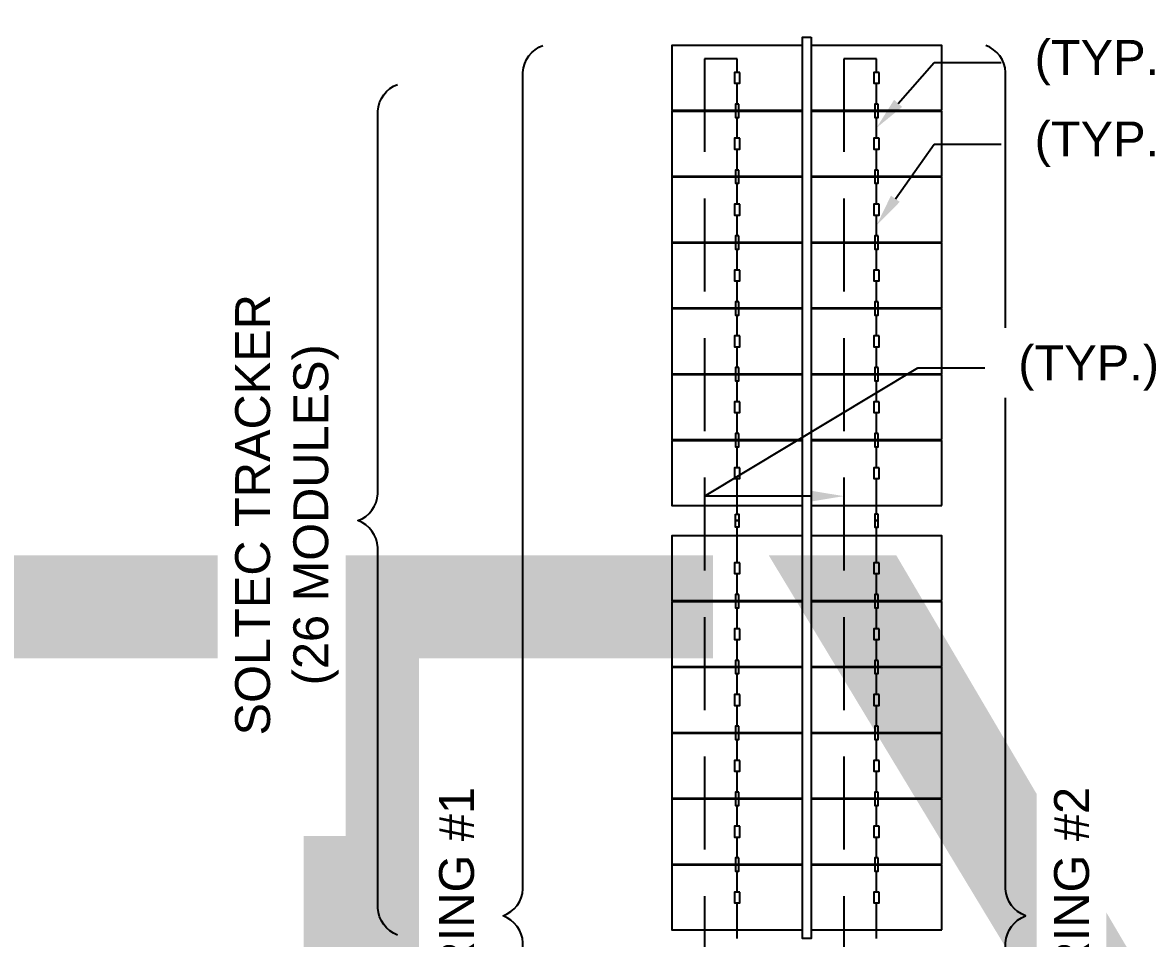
# Model space of a CAD drawing. Header units: inches. Extents: x -4 to 3761, y -12 to 63679.
# Drawn here: x 19.07 to 22.099, y 11.593 to 14.055 of the extents above; entities that cross this region are included whole.
import ezdxf
from ezdxf import colors
from ezdxf.entities.mleader import LeaderData, LeaderLine
from ezdxf.enums import TextEntityAlignment as Align
from ezdxf.math import Vec2, Vec3

# ---------------------------------------------------------------- set-up
doc = ezdxf.new("R2018")
doc.units = ezdxf.units.IN
doc.header["$MEASUREMENT"] = 0
doc.linetypes.add('HIDDEN', pattern=[0.375, 0.25, -0.125])
for name, color, linetype in [('E-DIM', 7, 'Continuous'), ('E-HARN-COMP', 8, 'Continuous'), ('E-TRNK-CABL-NEG', 170, 'HIDDEN'), ('E-TRUNK-CABLE-POS', 10, 'HIDDEN'), ('G-ANNO-TEXT', 1, 'Continuous'), ('PVcase PV Modules (full frames)', 142, 'Continuous')]:
    doc.layers.add(name, color=color, linetype=linetype)
doc.styles.add('NEI-A', font='arial.ttf')
doc.styles.get("Standard").update_dxf_attribs({"font": 'arial.ttf'})

# ---------------------------------------------------------------- blocks, each defined once
blk = doc.blocks.new('HT72-18X (2x13)')
for points in [[(50213.14, 17196.213), (50213.14, 17144.534), (50213.632, 17144.534), (50213.632, 17196.213), (50213.14, 17196.213)], [(50205.643, 17192.012), (50205.643, 17195.73), (50213.14, 17195.73), (50213.14, 17192.012), (50205.643, 17192.012)], [(50213.632, 17192.012), (50213.632, 17195.73), (50221.128, 17195.73), (50221.128, 17192.012), (50213.632, 17192.012)], [(50205.643, 17188.236), (50205.643, 17191.953), (50213.14, 17191.953), (50213.14, 17188.236), (50205.643, 17188.236)], [(50213.632, 17188.236), (50213.632, 17191.953), (50221.128, 17191.953), (50221.128, 17188.236), (50213.632, 17188.236)], [(50205.643, 17184.46), (50205.643, 17188.177), (50213.14, 17188.177), (50213.14, 17184.46), (50205.643, 17184.46)], [(50213.632, 17184.46), (50213.632, 17188.177), (50221.128, 17188.177), (50221.128, 17184.46), (50213.632, 17184.46)], [(50205.643, 17180.684), (50205.643, 17184.401), (50213.14, 17184.401), (50213.14, 17180.684), (50205.643, 17180.684)], [(50213.632, 17180.684), (50213.632, 17184.401), (50221.128, 17184.401), (50221.128, 17180.684), (50213.632, 17180.684)], [(50205.643, 17176.907), (50205.643, 17180.625), (50213.14, 17180.625), (50213.14, 17176.907), (50205.643, 17176.907)], [(50213.632, 17176.907), (50213.632, 17180.625), (50221.128, 17180.625), (50221.128, 17176.907), (50213.632, 17176.907)], [(50205.643, 17173.131), (50205.643, 17176.848), (50213.14, 17176.848), (50213.14, 17173.131), (50205.643, 17173.131)], [(50213.632, 17173.131), (50213.632, 17176.848), (50221.128, 17176.848), (50221.128, 17173.131), (50213.632, 17173.131)], [(50205.643, 17169.355), (50205.643, 17173.072), (50213.14, 17173.072), (50213.14, 17169.355), (50205.643, 17169.355)], [(50213.632, 17169.355), (50213.632, 17173.072), (50221.128, 17173.072), (50221.128, 17169.355), (50213.632, 17169.355)], [(50205.643, 17163.899), (50205.643, 17167.616), (50213.14, 17167.616), (50213.14, 17163.899), (50205.643, 17163.899)], [(50213.632, 17163.899), (50213.632, 17167.616), (50221.128, 17167.616), (50221.128, 17163.899), (50213.632, 17163.899)], [(50205.643, 17160.123), (50205.643, 17163.84), (50213.14, 17163.84), (50213.14, 17160.123), (50205.643, 17160.123)], [(50213.632, 17160.123), (50213.632, 17163.84), (50221.128, 17163.84), (50221.128, 17160.123), (50213.632, 17160.123)], [(50205.643, 17156.346), (50205.643, 17160.064), (50213.14, 17160.064), (50213.14, 17156.346), (50205.643, 17156.346)], [(50213.632, 17156.346), (50213.632, 17160.064), (50221.128, 17160.064), (50221.128, 17156.346), (50213.632, 17156.346)], [(50205.643, 17152.57), (50205.643, 17156.287), (50213.14, 17156.287), (50213.14, 17152.57), (50205.643, 17152.57)], [(50213.632, 17152.57), (50213.632, 17156.287), (50221.128, 17156.287), (50221.128, 17152.57), (50213.632, 17152.57)], [(50205.643, 17148.794), (50205.643, 17152.511), (50213.14, 17152.511), (50213.14, 17148.794), (50205.643, 17148.794)], [(50213.632, 17148.794), (50213.632, 17152.511), (50221.128, 17152.511), (50221.128, 17148.794), (50213.632, 17148.794)], [(50205.643, 17145.018), (50205.643, 17148.735), (50213.14, 17148.735), (50213.14, 17145.018), (50205.643, 17145.018)], [(50213.632, 17145.018), (50213.632, 17148.735), (50221.128, 17148.735), (50221.128, 17145.018), (50213.632, 17145.018)]]:
    blk.add_lwpolyline(points)
blk = doc.blocks.new('DETAIL-TITLE_WITH_SCALE')
at = {"color": 153, "style": 'NEI-A'}
blk.add_attdef('DETAIL_NO', text='', height=0.25, dxfattribs=at).set_placement((0.25, 0), align=Align.MIDDLE_CENTER)
at = {"color": 153, "lineweight": 30, "flags": 104}
blk.add_attdef('DETAIL_TITLE', text='', height=0.25, dxfattribs=at).set_placement((0.625, 0.024), align=Align.BOTTOM_LEFT)
at = {"color": 7, "style": 'NEI-A'}
blk.add_attdef('SCALE', text='', height=0.1094, dxfattribs=at).set_placement((1.1792, -0.101), align=Align.TOP_LEFT)

msp = doc.modelspace()

# ---------------------------------------------------------------- linework, layer by layer
at = {"layer": 'E-HARN-COMP'}
for points in [[(20.9978, 13.9206), (20.9837, 13.9206), (20.9837, 13.8915), (20.9978, 13.8915)], [(20.9953, 13.8354), (20.9862, 13.8354), (20.9862, 13.8175), (20.9953, 13.8175)], [(20.9953, 13.8175), (20.9862, 13.8175), (20.9862, 13.7997), (20.9953, 13.7997)], [(20.9978, 13.7436), (20.9837, 13.7436), (20.9837, 13.7145), (20.9978, 13.7145)], [(20.9953, 13.6583), (20.9862, 13.6583), (20.9862, 13.6405), (20.9953, 13.6405)], [(20.9953, 13.6405), (20.9862, 13.6405), (20.9862, 13.6227), (20.9953, 13.6227)], [(20.9978, 13.5666), (20.9837, 13.5666), (20.9837, 13.5375), (20.9978, 13.5375)], [(20.9953, 13.4813), (20.9862, 13.4813), (20.9862, 13.4635), (20.9953, 13.4635)], [(21.3698, 13.4813), (21.3607, 13.4813), (21.3607, 13.4635), (21.3698, 13.4635)], [(20.9953, 13.4635), (20.9862, 13.4635), (20.9862, 13.4457), (20.9953, 13.4457)], [(21.3698, 13.4635), (21.3607, 13.4635), (21.3607, 13.4457), (21.3698, 13.4457)], [(20.9978, 13.3896), (20.9837, 13.3896), (20.9837, 13.3604), (20.9978, 13.3604)], [(21.3723, 13.3896), (21.3582, 13.3896), (21.3582, 13.3604), (21.3723, 13.3604)], [(20.9953, 13.3043), (20.9862, 13.3043), (20.9862, 13.2865), (20.9953, 13.2865)], [(21.3698, 13.3043), (21.3607, 13.3043), (21.3607, 13.2865), (21.3698, 13.2865)], [(20.9953, 13.2865), (20.9862, 13.2865), (20.9862, 13.2687), (20.9953, 13.2687)], [(21.3698, 13.2865), (21.3607, 13.2865), (21.3607, 13.2687), (21.3698, 13.2687)], [(20.9978, 13.2126), (20.9837, 13.2126), (20.9837, 13.1834), (20.9978, 13.1834)], [(21.3723, 13.2126), (21.3582, 13.2126), (21.3582, 13.1834), (21.3723, 13.1834)], [(20.9953, 13.1273), (20.9862, 13.1273), (20.9862, 13.1095), (20.9953, 13.1095)], [(21.3698, 13.1273), (21.3607, 13.1273), (21.3607, 13.1095), (21.3698, 13.1095)], [(20.9953, 13.1095), (20.9862, 13.1095), (20.9862, 13.0917), (20.9953, 13.0917)], [(21.3698, 13.1095), (21.3607, 13.1095), (21.3607, 13.0917), (21.3698, 13.0917)], [(20.9978, 13.0355), (20.9837, 13.0355), (20.9837, 13.0064), (20.9978, 13.0064)], [(21.3723, 13.0355), (21.3582, 13.0355), (21.3582, 13.0064), (21.3723, 13.0064)], [(20.9953, 12.9503), (20.9862, 12.9503), (20.9862, 12.9325), (20.9953, 12.9325)], [(20.9953, 12.9325), (20.9862, 12.9325), (20.9862, 12.9146), (20.9953, 12.9146)], [(21.3698, 12.9503), (21.3607, 12.9503), (21.3607, 12.9325), (21.3698, 12.9325)], [(21.3698, 12.9325), (21.3607, 12.9325), (21.3607, 12.9146), (21.3698, 12.9146)], [(20.9978, 12.8585), (20.9837, 12.8585), (20.9837, 12.8294), (20.9978, 12.8294)], [(21.3723, 12.8585), (21.3582, 12.8585), (21.3582, 12.8294), (21.3723, 12.8294)], [(20.9862, 12.7339), (20.9953, 12.7339), (20.9953, 12.7161), (20.9862, 12.7161)], [(21.3698, 12.7339), (21.3607, 12.7339), (21.3607, 12.7161), (21.3698, 12.7161)], [(20.9862, 12.7161), (20.9953, 12.7161), (20.9953, 12.6983), (20.9862, 12.6983)], [(21.3698, 12.7161), (21.3607, 12.7161), (21.3607, 12.6983), (21.3698, 12.6983)], [(20.9978, 12.6028), (20.9837, 12.6028), (20.9837, 12.5737), (20.9978, 12.5737)], [(21.3723, 12.6028), (21.3582, 12.6028), (21.3582, 12.5737), (21.3723, 12.5737)], [(20.9953, 12.5175), (20.9862, 12.5175), (20.9862, 12.4997), (20.9953, 12.4997)], [(21.3698, 12.5175), (21.3607, 12.5175), (21.3607, 12.4997), (21.3698, 12.4997)], [(20.9953, 12.4997), (20.9862, 12.4997), (20.9862, 12.4819), (20.9953, 12.4819)], [(21.3698, 12.4997), (21.3607, 12.4997), (21.3607, 12.4819), (21.3698, 12.4819)], [(20.9978, 12.4258), (20.9837, 12.4258), (20.9837, 12.3966), (20.9978, 12.3966)], [(21.3723, 12.4258), (21.3582, 12.4258), (21.3582, 12.3966), (21.3723, 12.3966)], [(20.9953, 12.3405), (20.9862, 12.3405), (20.9862, 12.3227), (20.9953, 12.3227)], [(21.3698, 12.3405), (21.3607, 12.3405), (21.3607, 12.3227), (21.3698, 12.3227)], [(20.9953, 12.3227), (20.9862, 12.3227), (20.9862, 12.3049), (20.9953, 12.3049)], [(21.3698, 12.3227), (21.3607, 12.3227), (21.3607, 12.3049), (21.3698, 12.3049)], [(20.9978, 12.2488), (20.9837, 12.2488), (20.9837, 12.2196), (20.9978, 12.2196)], [(21.3723, 12.2488), (21.3582, 12.2488), (21.3582, 12.2196), (21.3723, 12.2196)], [(20.9953, 12.1635), (20.9862, 12.1635), (20.9862, 12.1457), (20.9953, 12.1457)], [(20.9953, 12.1457), (20.9862, 12.1457), (20.9862, 12.1279), (20.9953, 12.1279)], [(21.3698, 12.1635), (21.3607, 12.1635), (21.3607, 12.1457), (21.3698, 12.1457)], [(21.3698, 12.1457), (21.3607, 12.1457), (21.3607, 12.1279), (21.3698, 12.1279)], [(20.9978, 12.0717), (20.9837, 12.0717), (20.9837, 12.0426), (20.9978, 12.0426)], [(21.3723, 12.0717), (21.3582, 12.0717), (21.3582, 12.0426), (21.3723, 12.0426)], [(20.9953, 11.9865), (20.9862, 11.9865), (20.9862, 11.9687), (20.9953, 11.9687)], [(20.9953, 11.9687), (20.9862, 11.9687), (20.9862, 11.9508), (20.9953, 11.9508)], [(21.3698, 11.9865), (21.3607, 11.9865), (21.3607, 11.9687), (21.3698, 11.9687)], [(21.3698, 11.9687), (21.3607, 11.9687), (21.3607, 11.9508), (21.3698, 11.9508)], [(20.9978, 11.8947), (20.9837, 11.8947), (20.9837, 11.8656), (20.9978, 11.8656)], [(21.3723, 11.8947), (21.3582, 11.8947), (21.3582, 11.8656), (21.3723, 11.8656)], [(20.9953, 11.8095), (20.9862, 11.8095), (20.9862, 11.7917), (20.9953, 11.7917)], [(20.9953, 11.7917), (20.9862, 11.7917), (20.9862, 11.7738), (20.9953, 11.7738)], [(21.3698, 11.8095), (21.3607, 11.8095), (21.3607, 11.7917), (21.3698, 11.7917)], [(21.3698, 11.7917), (21.3607, 11.7917), (21.3607, 11.7738), (21.3698, 11.7738)], [(20.9978, 11.7177), (20.9837, 11.7177), (20.9837, 11.6886), (20.9978, 11.6886)], [(21.3723, 11.7177), (21.3582, 11.7177), (21.3582, 11.6886), (21.3723, 11.6886)]]:
    msp.add_lwpolyline(points, close=True, dxfattribs=at)
at = {"layer": 'E-TRNK-CABL-NEG'}
for points in [[(20.9908, 13.8354), (20.9908, 13.8915)], [(20.9908, 13.6583), (20.9908, 13.7145)], [(20.9908, 13.4813), (20.9908, 13.5375)], [(20.9908, 13.3043), (20.9908, 13.3604)], [(21.3652, 13.3043), (21.3652, 13.3604)], [(20.9908, 13.1273), (20.9908, 13.1834)], [(21.3652, 13.1273), (21.3652, 13.1834)], [(20.9908, 12.9503), (20.9908, 13.0064)], [(21.3652, 12.9503), (21.3652, 13.0064)], [(20.9908, 12.7339), (20.9908, 12.8294)], [(21.3652, 12.7339), (21.3652, 12.8294)], [(20.9908, 12.5175), (20.9908, 12.5737)], [(21.3652, 12.5175), (21.3652, 12.5737)], [(20.9908, 12.3405), (20.9908, 12.3966)], [(21.3652, 12.3405), (21.3652, 12.3966)], [(20.9908, 12.1635), (20.9908, 12.2196)], [(21.3652, 12.1635), (21.3652, 12.2196)], [(20.9908, 11.9865), (20.9908, 12.0426)], [(21.3652, 11.9865), (21.3652, 12.0426)], [(20.9908, 11.8095), (20.9908, 11.8656)], [(21.3652, 11.8095), (21.3652, 11.8656)], [(20.9908, 11.5931), (20.9908, 11.6886)], [(21.3652, 11.5931), (21.3652, 11.6886)]]:
    msp.add_lwpolyline(points, dxfattribs=at)
at = {"layer": 'E-TRUNK-CABLE-POS'}
for points in [[(21.3652, 13.9206), (21.3652, 13.9569), (21.2774, 13.9569), (21.2774, 9.2485), (20.8151, 9.2485)], [(20.9908, 13.9206), (20.9908, 13.9569), (20.9029, 13.9569), (20.9029, 9.2741), (20.8151, 9.2741)], [(20.9908, 13.7436), (20.9908, 13.7997)], [(20.9908, 13.5666), (20.9908, 13.6227)], [(20.9908, 13.3896), (20.9908, 13.4457)], [(21.3652, 13.3896), (21.3652, 13.4457)], [(20.9908, 13.2126), (20.9908, 13.2687)], [(21.3652, 13.2126), (21.3652, 13.2687)], [(20.9908, 13.0355), (20.9908, 13.0917)], [(21.3652, 13.0355), (21.3652, 13.0917)], [(20.9908, 12.8585), (20.9908, 12.9146)], [(21.3652, 12.8585), (21.3652, 12.9146)], [(20.9908, 12.6028), (20.9908, 12.6983)], [(21.3652, 12.6028), (21.3652, 12.6983)], [(20.9908, 12.4258), (20.9908, 12.4819)], [(21.3652, 12.4258), (21.3652, 12.4819)], [(20.9908, 12.2488), (20.9908, 12.3049)], [(21.3652, 12.2488), (21.3652, 12.3049)], [(20.9908, 12.0717), (20.9908, 12.1279)], [(21.3652, 12.0717), (21.3652, 12.1279)], [(20.9908, 11.8947), (20.9908, 11.9508)], [(21.3652, 11.8947), (21.3652, 11.9508)], [(20.9908, 11.7177), (20.9908, 11.7738)], [(21.3652, 11.7177), (21.3652, 11.7738)]]:
    msp.add_lwpolyline(points, dxfattribs=at)
at = {"layer": 'G-ANNO-TEXT', "flags": 128}
for points in [[(20.4685, 9.3149, -0.298343), (20.4152, 9.3872), (20.4152, 11.5817, 0.298343), (20.3619, 11.654, 0.298343), (20.4152, 11.7263), (20.4152, 13.9209, -0.298343), (20.4685, 13.9932)], [(20.0784, 11.6025, -0.298343), (20.025, 11.6748), (20.025, 12.6438), (20.025, 12.6438, 0.298343), (19.9717, 12.7161, 0.298343), (20.025, 12.7884), (20.025, 12.8084), (20.025, 13.8164, -0.298343), (20.0784, 13.8887)]]:
    msp.add_lwpolyline(points, format="xyb", dxfattribs=at)

# ---------------------------------------------------------------- block references
at = {"layer": 'E-DIM'}
ref = msp.add_blockref('DETAIL-TITLE_WITH_SCALE', (0.6477, 12.6112), dxfattribs=dict(at, xscale=0.46875, yscale=0.46875, zscale=0.46875))
lines = msp.add_mtext('{\\LDC BLOCK TYPE-1 (1) OPTIMIZERS / (2) STRINGS}', dxfattribs={"layer": 'G-ANNO-TEXT', "insert": (0.9407, 12.6225), "char_height": 2.5, "attachment_point": 1})
ref.add_attrib('DETAIL_TITLE', '', (0.9407, 12.6225), dxfattribs={"flags": 104}).embed_mtext(lines)
at = {"layer": 'PVcase PV Modules (full frames)', "color": 140, "true_color": 0x00bfff, "xscale": -0.046875, "yscale": 0.046875, "zscale": 0.046875}
msp.add_blockref('HT72-18X (2x13)', (2374.9305, -792.0567), dxfattribs=at)

# ---------------------------------------------------------------- next in the draw order: texts
at = {"layer": 'G-ANNO-TEXT', "char_height": 0.09375, "rotation": 90, "style": 'NEI-A', "bg_fill": 3, "box_fill_scale": 1.5, "bg_fill_color": 256, "bg_fill_transparency": 0}
for s, insert, width, attachment_point in [('\\pxqc;SOLTEC TRACKER  \\P(26 MODULES)', (19.6417, 13.5487, -0.1789), 1.633569, 3), ('STRING #1', (20.1898, 12.0006, -0.1789), 0.672535, 3), ('STRING #2', (21.9377, 12.0006, -0.1789), 0.670873, 9)]:
    msp.add_mtext(s, dxfattribs=dict(at, insert=insert, width=width, attachment_point=attachment_point))

# ---------------------------------------------------------------- next in the draw order: leaders
at = {"layer": 'G-ANNO-TEXT'}
ml = msp.add_multileader_mtext('Standard', dxfattribs=at)
ml.set_content('(TYP.) (+) STRING CABLE', color=256, style='NEI-A')
ml.set_leader_properties()
ml.build(insert=Vec2(0, 0))
ml.multileader.update_dxf_attribs({"dogleg_length": 0.36, "arrow_head_size": 0.0879})
ctx = ml.context
ctx.base_point, ctx.char_height, ctx.arrow_head_size, ctx.landing_gap_size, ctx.plane_origin = Vec3(21.7002, 13.9473, -0.0895), 0.09375, 0.0879, 0.09, Vec3(46.6162, -9.4917, -0.0895)
notes = []
notes.append((ctx, [(0, (1, 1, 0), (21.5201, 13.9473, -0.0895), (1, 0), 0.1801, [(1, [(21.3652, 13.7716, -0.0895)], 0, [])])]))
ctx.mtext.insert, ctx.mtext.width, ctx.mtext.flow_direction = Vec3(21.7902, 14.0079, -0.0895), 1.569363, 5
ctx.mtext.has_bg_fill, ctx.mtext.bg_color, ctx.mtext.bg_scale_factor, ctx.mtext.bg_transparency, ctx.mtext.use_window_bg_color = 1, -1073741824, 1.5, 0, 1
for ctx, leaders in notes:
    for number, flags, end, landing, length, lines in leaders:
        leader = LeaderData()
        leader.index, (leader.has_last_leader_line, leader.has_dogleg_vector, leader.attachment_direction) = number, flags
        leader.last_leader_point, leader.dogleg_vector, leader.dogleg_length = Vec3(end), Vec3(landing), length
        for number, points, colour, breaks in lines:
            line = LeaderLine()
            line.index, line.vertices, line.color, line.breaks = number, Vec3.list(points), colors.encode_raw_color(colour), breaks
            leader.lines.append(line)
        ctx.leaders.append(leader)

# ---------------------------------------------------------------- next in the draw order: linework, layer by layer
at = {"layer": 'E-HARN-COMP'}
msp.add_lwpolyline([(21.3723, 13.9206), (21.3582, 13.9206), (21.3582, 13.8915), (21.3723, 13.8915)], close=True, dxfattribs=at)

# ---------------------------------------------------------------- next in the draw order: leaders
at = {"layer": 'G-ANNO-TEXT'}
ml = msp.add_multileader_mtext('Standard', dxfattribs=at)
ml.set_content('(TYP.) (-) STRING CABLE', color=256, style='NEI-A')
ml.set_leader_properties()
ml.build(insert=Vec2(0, 0))
ml.multileader.update_dxf_attribs({"dogleg_length": 0.36, "arrow_head_size": 0.0879})
ctx = ml.context
ctx.base_point, ctx.char_height, ctx.arrow_head_size, ctx.landing_gap_size, ctx.plane_origin = Vec3(21.7002, 13.7282, -0.0895), 0.09375, 0.0879, 0.09, Vec3(46.6162, -9.7108, -0.0895)
notes = []
notes.append((ctx, [(0, (1, 1, 0), (21.5201, 13.7282, -0.0895), (1, 0), 0.1801, [(1, [(21.3652, 13.5094, -0.0895)], 0, [])])]))
ctx.mtext.insert, ctx.mtext.width, ctx.mtext.flow_direction = Vec3(21.7902, 13.7888, -0.0895), 1.569363, 5
ctx.mtext.has_bg_fill, ctx.mtext.bg_color, ctx.mtext.bg_scale_factor, ctx.mtext.bg_transparency, ctx.mtext.use_window_bg_color = 1, -1073741824, 1.5, 0, 1
for ctx, leaders in notes:
    for number, flags, end, landing, length, lines in leaders:
        leader = LeaderData()
        leader.index, (leader.has_last_leader_line, leader.has_dogleg_vector, leader.attachment_direction) = number, flags
        leader.last_leader_point, leader.dogleg_vector, leader.dogleg_length = Vec3(end), Vec3(landing), length
        for number, points, colour, breaks in lines:
            line = LeaderLine()
            line.index, line.vertices, line.color, line.breaks = number, Vec3.list(points), colors.encode_raw_color(colour), breaks
            leader.lines.append(line)
        ctx.leaders.append(leader)

# ---------------------------------------------------------------- next in the draw order: linework, layer by layer
at = {"layer": 'E-HARN-COMP'}
for points in [[(21.3698, 13.8354), (21.3607, 13.8354), (21.3607, 13.8175), (21.3698, 13.8175)], [(21.3698, 13.8175), (21.3607, 13.8175), (21.3607, 13.7997), (21.3698, 13.7997)], [(21.3723, 13.7436), (21.3582, 13.7436), (21.3582, 13.7145), (21.3723, 13.7145)], [(21.3698, 13.6583), (21.3607, 13.6583), (21.3607, 13.6405), (21.3698, 13.6405)], [(21.3698, 13.6405), (21.3607, 13.6405), (21.3607, 13.6227), (21.3698, 13.6227)], [(21.3723, 13.5666), (21.3582, 13.5666), (21.3582, 13.5375), (21.3723, 13.5375)]]:
    msp.add_lwpolyline(points, close=True, dxfattribs=at)
at = {"layer": 'E-TRNK-CABL-NEG'}
for points in [[(21.3652, 13.8354), (21.3652, 13.8915)], [(21.3652, 13.6583), (21.3652, 13.7145)], [(21.3652, 13.4813), (21.3652, 13.5375)]]:
    msp.add_lwpolyline(points, dxfattribs=at)
at = {"layer": 'E-TRUNK-CABLE-POS'}
for points in [[(21.3652, 13.7436), (21.3652, 13.7997)], [(21.3652, 13.5666), (21.3652, 13.6227)]]:
    msp.add_lwpolyline(points, dxfattribs=at)
at = {"layer": 'G-ANNO-TEXT', "flags": 128}
msp.add_lwpolyline([(21.659, 9.3149, 0.298343), (21.7123, 9.3872), (21.7123, 11.5817, -0.298343), (21.7656, 11.654, -0.298343), (21.7123, 11.7263), (21.7123, 13.9209, 0.298343), (21.659, 13.9932)], format="xyb", dxfattribs=at)

# ---------------------------------------------------------------- next in the draw order: leaders
at = {"layer": 'G-ANNO-TEXT'}
ml = msp.add_multileader_mtext('Standard', dxfattribs=at)
ml.set_content('(TYP.) (+) LONG STRING JUMPER', color=256, style='NEI-A')
ml.set_leader_properties()
ml.build(insert=Vec2(0, 0))
ml.multileader.update_dxf_attribs({"dogleg_length": 0.36, "arrow_head_size": 0.0879})
ctx = ml.context
ctx.base_point, ctx.char_height, ctx.arrow_head_size, ctx.landing_gap_size, ctx.plane_origin = Vec3(21.6563, 13.1264), 0.09375, 0.0879, 0.09, Vec3(46.5723, -10.1433)
notes = []
notes.append((ctx, [(0, (1, 1, 0), (21.4762, 13.1264), (1, 0), 0.1801, [(0, [(21.2774, 12.782), (20.9029, 12.782)], 0, [])])]))
ctx.mtext.insert, ctx.mtext.width, ctx.mtext.flow_direction = Vec3(21.7463, 13.187), 2.091256, 5
ctx.mtext.has_bg_fill, ctx.mtext.bg_color, ctx.mtext.bg_scale_factor, ctx.mtext.bg_transparency, ctx.mtext.use_window_bg_color = 1, -1073741824, 1.5, 0, 1
for ctx, leaders in notes:
    for number, flags, end, landing, length, lines in leaders:
        leader = LeaderData()
        leader.index, (leader.has_last_leader_line, leader.has_dogleg_vector, leader.attachment_direction) = number, flags
        leader.last_leader_point, leader.dogleg_vector, leader.dogleg_length = Vec3(end), Vec3(landing), length
        for number, points, colour, breaks in lines:
            line = LeaderLine()
            line.index, line.vertices, line.color, line.breaks = number, Vec3.list(points), colors.encode_raw_color(colour), breaks
            leader.lines.append(line)
        ctx.leaders.append(leader)

doc.saveas('drawing.dxf')
